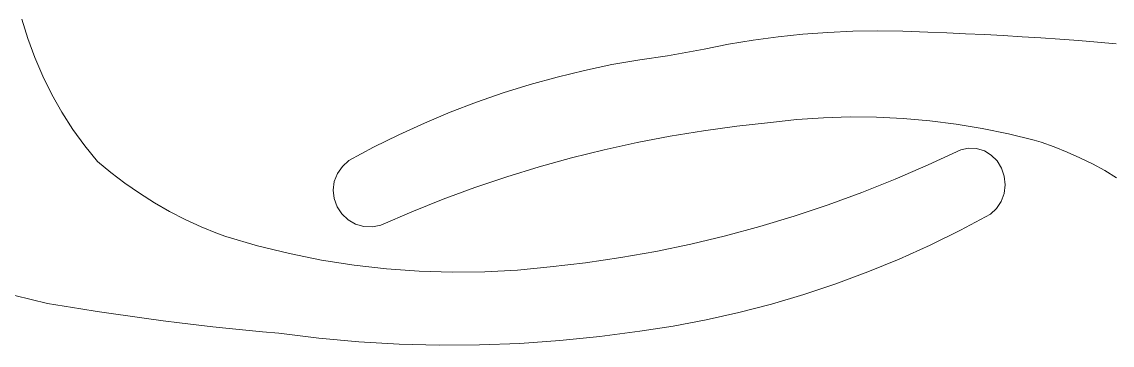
# Model space of a CAD drawing. Header units: millimetres. Extents: x -233 to 120, y -19 to 188.
# Drawn here: x -203.1 to -148.6, y 38.5 to 54.6 of the extents above; entities that cross this region are included whole.
import ezdxf

# ---------------------------------------------------------------- set-up
doc = ezdxf.new("R2010")
doc.units = ezdxf.units.MM
doc.header["$MEASUREMENT"] = 0
doc.layers.add('Layer 1', color=7, linetype='Continuous')

msp = doc.modelspace()

# ---------------------------------------------------------------- linework, layer by layer
at = {"layer": 'Layer 1', "lineweight": 9}
for points in [[(-203.0566, 54.7411), (-203.0566, 54.7411), (-202.7642, 53.7687), (-202.7642, 53.7687)], [(-164.0427, 53.9816), (-164.0427, 53.9816), (-165.2853, 53.8507), (-165.2853, 53.8507)], [(-162.7967, 54.0755), (-162.7967, 54.0755), (-164.0427, 53.9816), (-164.0427, 53.9816)], [(-161.5485, 54.1324), (-161.5485, 54.1324), (-162.7967, 54.0755), (-162.7967, 54.0755)], [(-160.2992, 54.1523), (-160.2992, 54.1523), (-161.5485, 54.1324), (-161.5485, 54.1324)], [(-159.0498, 54.135), (-159.0498, 54.135), (-160.2992, 54.1523), (-160.2992, 54.1523)], [(-157.8015, 54.0806), (-157.8015, 54.0806), (-159.0498, 54.135), (-159.0498, 54.135)], [(-156.8597, 54.0471), (-156.8597, 54.0471), (-157.8015, 54.0806), (-157.8015, 54.0806)], [(-155.9181, 54.0083), (-155.9181, 54.0083), (-156.8597, 54.0471), (-156.8597, 54.0471)], [(-154.9767, 53.964), (-154.9767, 53.964), (-155.9181, 54.0083), (-155.9181, 54.0083)], [(-154.0356, 53.9145), (-154.0356, 53.9145), (-154.9767, 53.964), (-154.9767, 53.964)], [(-202.7642, 53.7687), (-202.7642, 53.7687), (-202.418, 52.8141), (-202.418, 52.8141)], [(-167.7562, 53.4786), (-167.7562, 53.4786), (-168.9822, 53.2377), (-168.9822, 53.2377)], [(-166.5235, 53.683), (-166.5235, 53.683), (-167.7562, 53.4786), (-167.7562, 53.4786)], [(-165.2853, 53.8507), (-165.2853, 53.8507), (-166.5235, 53.683), (-166.5235, 53.683)], [(-153.0948, 53.8595), (-153.0948, 53.8595), (-154.0356, 53.9145), (-154.0356, 53.9145)], [(-152.1544, 53.7992), (-152.1544, 53.7992), (-153.0948, 53.8595), (-153.0948, 53.8595)], [(-151.2143, 53.7335), (-151.2143, 53.7335), (-152.1544, 53.7992), (-152.1544, 53.7992)], [(-150.2745, 53.6625), (-150.2745, 53.6625), (-151.2143, 53.7335), (-151.2143, 53.7335)], [(-149.3352, 53.5862), (-149.3352, 53.5862), (-150.2745, 53.6625), (-150.2745, 53.6625)], [(-148.3964, 53.5044), (-148.3964, 53.5044), (-149.3352, 53.5862), (-149.3352, 53.5862)], [(-170.8073, 52.9091), (-170.8073, 52.9091), (-172.1981, 52.7079), (-172.1981, 52.7079)], [(-168.9822, 53.2377), (-168.9822, 53.2377), (-170.8073, 52.9091), (-170.8073, 52.9091)], [(-202.418, 52.8141), (-202.418, 52.8141), (-202.0191, 51.8803), (-202.0191, 51.8803)], [(-173.5818, 52.4627), (-173.5818, 52.4627), (-174.957, 52.1738), (-174.957, 52.1738)], [(-172.1981, 52.7079), (-172.1981, 52.7079), (-173.5818, 52.4627), (-173.5818, 52.4627)], [(-202.0191, 51.8803), (-202.0191, 51.8803), (-201.5686, 50.9702), (-201.5686, 50.9702)], [(-176.3224, 51.8415), (-176.3224, 51.8415), (-177.6766, 51.4662), (-177.6766, 51.4662)], [(-174.957, 52.1738), (-174.957, 52.1738), (-176.3224, 51.8415), (-176.3224, 51.8415)], [(-177.6766, 51.4662), (-177.6766, 51.4662), (-179.0183, 51.0482), (-179.0183, 51.0482)], [(-201.5686, 50.9702), (-201.5686, 50.9702), (-201.068, 50.0867), (-201.068, 50.0867)], [(-179.0183, 51.0482), (-179.0183, 51.0482), (-180.346, 50.5879), (-180.346, 50.5879)], [(-180.346, 50.5879), (-180.346, 50.5879), (-181.6585, 50.0857), (-181.6585, 50.0857)], [(-201.068, 50.0867), (-201.068, 50.0867), (-200.5189, 49.2326), (-200.5189, 49.2326)], [(-181.6585, 50.0857), (-181.6585, 50.0857), (-182.9545, 49.5423), (-182.9545, 49.5423)], [(-165.6634, 49.5697), (-165.6634, 49.5697), (-167.3382, 49.3895), (-167.3382, 49.3895)], [(-164.3429, 49.7156), (-164.3429, 49.7156), (-165.6634, 49.5697), (-165.6634, 49.5697)], [(-163.0177, 49.8096), (-163.0177, 49.8096), (-164.3429, 49.7156), (-164.3429, 49.7156)], [(-161.6898, 49.8515), (-161.6898, 49.8515), (-163.0177, 49.8096), (-163.0177, 49.8096)], [(-160.3613, 49.8412), (-160.3613, 49.8412), (-161.6898, 49.8515), (-161.6898, 49.8515)], [(-159.0343, 49.7789), (-159.0343, 49.7789), (-160.3613, 49.8412), (-160.3613, 49.8412)], [(-157.7107, 49.6645), (-157.7107, 49.6645), (-159.0343, 49.7789), (-159.0343, 49.7789)], [(-156.3926, 49.4982), (-156.3926, 49.4982), (-157.7107, 49.6645), (-157.7107, 49.6645)], [(-200.5189, 49.2326), (-200.5189, 49.2326), (-199.9229, 48.4104), (-199.9229, 48.4104)], [(-182.9545, 49.5423), (-182.9545, 49.5423), (-184.2326, 48.9581), (-184.2326, 48.9581)], [(-169.0074, 49.1635), (-169.0074, 49.1635), (-170.6699, 48.8921), (-170.6699, 48.8921)], [(-167.3382, 49.3895), (-167.3382, 49.3895), (-169.0074, 49.1635), (-169.0074, 49.1635)], [(-155.0821, 49.2804), (-155.0821, 49.2804), (-156.3926, 49.4982), (-156.3926, 49.4982)], [(-153.7811, 49.0113), (-153.7811, 49.0113), (-155.0821, 49.2804), (-155.0821, 49.2804)], [(-184.2326, 48.9581), (-184.2326, 48.9581), (-185.4915, 48.3338), (-185.4915, 48.3338)], [(-172.3243, 48.5753), (-172.3243, 48.5753), (-173.9694, 48.2134), (-173.9694, 48.2134)], [(-170.6699, 48.8921), (-170.6699, 48.8921), (-172.3243, 48.5753), (-172.3243, 48.5753)], [(-152.4917, 48.6914), (-152.4917, 48.6914), (-153.7811, 49.0113), (-153.7811, 49.0113)], [(-152.1468, 48.5868), (-152.1468, 48.5868), (-152.4917, 48.6914), (-152.4917, 48.6914)], [(-151.4887, 48.3572), (-151.4887, 48.3572), (-152.1468, 48.5868), (-152.1468, 48.5868)], [(-199.9229, 48.4104), (-199.9229, 48.4104), (-199.282, 47.6228), (-199.282, 47.6228)], [(-185.4915, 48.3338), (-185.4915, 48.3338), (-186.73, 47.6699), (-186.73, 47.6699)], [(-173.9694, 48.2134), (-173.9694, 48.2134), (-175.604, 47.8066), (-175.604, 47.8066)], [(-157.7874, 47.4523), (-157.7874, 47.4523), (-156.1586, 48.2131), (-156.1586, 48.2131)], [(-155.7655, 48.2968), (-155.7655, 48.2968), (-156.1586, 48.2131), (-156.1586, 48.2131)], [(-155.3651, 48.2788), (-155.3651, 48.2788), (-155.7655, 48.2968), (-155.7655, 48.2968)], [(-154.9798, 48.1602), (-154.9798, 48.1602), (-155.3651, 48.2788), (-155.3651, 48.2788)], [(-154.6312, 47.9476), (-154.6312, 47.9476), (-154.9798, 48.1602), (-154.9798, 48.1602)], [(-154.3388, 47.6529), (-154.3388, 47.6529), (-154.6312, 47.9476), (-154.6312, 47.9476)], [(-150.8405, 48.1006), (-150.8405, 48.1006), (-151.4887, 48.3572), (-151.4887, 48.3572)], [(-150.2036, 47.8175), (-150.2036, 47.8175), (-150.8405, 48.1006), (-150.8405, 48.1006)], [(-199.282, 47.6228), (-199.282, 47.6228), (-198.6237, 47.0789), (-198.6237, 47.0789)], [(-186.73, 47.6699), (-186.73, 47.6699), (-187.0515, 47.3829), (-187.0515, 47.3829)], [(-175.604, 47.8066), (-175.604, 47.8066), (-177.2269, 47.3554), (-177.2269, 47.3554)], [(-159.435, 46.7396), (-159.435, 46.7396), (-157.7874, 47.4523), (-157.7874, 47.4523)], [(-154.119, 47.2926), (-154.119, 47.2926), (-154.3388, 47.6529), (-154.3388, 47.6529)], [(-149.5789, 47.5083), (-149.5789, 47.5083), (-150.2036, 47.8175), (-150.2036, 47.8175)], [(-148.9674, 47.1735), (-148.9674, 47.1735), (-149.5789, 47.5083), (-149.5789, 47.5083)], [(-198.6237, 47.0789), (-198.6237, 47.0789), (-197.9163, 46.5432), (-197.9163, 46.5432)], [(-187.2965, 47.0284), (-187.2965, 47.0284), (-187.4515, 46.6263), (-187.4515, 46.6263)], [(-187.0515, 47.3829), (-187.0515, 47.3829), (-187.2965, 47.0284), (-187.2965, 47.0284)], [(-178.8369, 46.86), (-178.8369, 46.86), (-180.4327, 46.3207), (-180.4327, 46.3207)], [(-177.2269, 47.3554), (-177.2269, 47.3554), (-178.8369, 46.86), (-178.8369, 46.86)], [(-153.984, 46.8869), (-153.984, 46.8869), (-154.119, 47.2926), (-154.119, 47.2926)], [(-153.9414, 46.4584), (-153.9414, 46.4584), (-153.984, 46.8869), (-153.984, 46.8869)], [(-148.3703, 46.8138), (-148.3703, 46.8138), (-148.9674, 47.1735), (-148.9674, 47.1735)], [(-197.9163, 46.5432), (-197.9163, 46.5432), (-197.1888, 46.0394), (-197.1888, 46.0394)], [(-187.4515, 46.6263), (-187.4515, 46.6263), (-187.5076, 46.1991), (-187.5076, 46.1991)], [(-180.4327, 46.3207), (-180.4327, 46.3207), (-182.0132, 45.7381), (-182.0132, 45.7381)], [(-161.1001, 46.0756), (-161.1001, 46.0756), (-159.435, 46.7396), (-159.435, 46.7396)], [(-153.9936, 46.0311), (-153.9936, 46.0311), (-153.9414, 46.4584), (-153.9414, 46.4584)], [(-197.1888, 46.0394), (-197.1888, 46.0394), (-196.4424, 45.5685), (-196.4424, 45.5685)], [(-187.5076, 46.1991), (-187.5076, 46.1991), (-187.4618, 45.7706), (-187.4618, 45.7706)], [(-187.4618, 45.7706), (-187.4618, 45.7706), (-187.3167, 45.3648), (-187.3167, 45.3648)], [(-162.7814, 45.4608), (-162.7814, 45.4608), (-161.1001, 46.0756), (-161.1001, 46.0756)], [(-154.1377, 45.629), (-154.1377, 45.629), (-153.9936, 46.0311), (-153.9936, 46.0311)], [(-196.4424, 45.5685), (-196.4424, 45.5685), (-195.6784, 45.1311), (-195.6784, 45.1311)], [(-187.3167, 45.3648), (-187.3167, 45.3648), (-187.0803, 45.0045), (-187.0803, 45.0045)], [(-182.0132, 45.7381), (-182.0132, 45.7381), (-183.5772, 45.1125), (-183.5772, 45.1125)], [(-164.4778, 44.8956), (-164.4778, 44.8956), (-162.7814, 45.4608), (-162.7814, 45.4608)], [(-154.6645, 44.9876), (-154.6645, 44.9876), (-154.3656, 45.2746), (-154.3656, 45.2746)], [(-154.3656, 45.2746), (-154.3656, 45.2746), (-154.1377, 45.629), (-154.1377, 45.629)], [(-195.6784, 45.1311), (-195.6784, 45.1311), (-194.8981, 44.7282), (-194.8981, 44.7282)], [(-194.8981, 44.7282), (-194.8981, 44.7282), (-194.1029, 44.3603), (-194.1029, 44.3603)], [(-187.0803, 45.0045), (-187.0803, 45.0045), (-186.7659, 44.7099), (-186.7659, 44.7099)], [(-186.7659, 44.7099), (-186.7659, 44.7099), (-186.3911, 44.4973), (-186.3911, 44.4973)], [(-183.5772, 45.1125), (-183.5772, 45.1125), (-185.1235, 44.4443), (-185.1235, 44.4443)], [(-166.1879, 44.3805), (-166.1879, 44.3805), (-164.4778, 44.8956), (-164.4778, 44.8956)], [(-156.1682, 44.1899), (-156.1682, 44.1899), (-154.6645, 44.9876), (-154.6645, 44.9876)], [(-194.1029, 44.3603), (-194.1029, 44.3603), (-193.2941, 44.0281), (-193.2941, 44.0281)], [(-186.3911, 44.4973), (-186.3911, 44.4973), (-185.9768, 44.3787), (-185.9768, 44.3787)], [(-185.9768, 44.3787), (-185.9768, 44.3787), (-185.5462, 44.3607), (-185.5462, 44.3607)], [(-185.5462, 44.3607), (-185.5462, 44.3607), (-185.1235, 44.4443), (-185.1235, 44.4443)], [(-167.9104, 43.9158), (-167.9104, 43.9158), (-166.1879, 44.3805), (-166.1879, 44.3805)], [(-157.6943, 43.4438), (-157.6943, 43.4438), (-156.1682, 44.1899), (-156.1682, 44.1899)], [(-193.2941, 44.0281), (-193.2941, 44.0281), (-192.8696, 43.8752), (-192.8696, 43.8752)], [(-192.8696, 43.8752), (-192.8696, 43.8752), (-191.29, 43.4169), (-191.29, 43.4169)], [(-169.6442, 43.5019), (-169.6442, 43.5019), (-167.9104, 43.9158), (-167.9104, 43.9158)], [(-191.29, 43.4169), (-191.29, 43.4169), (-189.6947, 43.0256), (-189.6947, 43.0256)], [(-173.14, 42.8277), (-173.14, 42.8277), (-171.3878, 43.1391), (-171.3878, 43.1391)], [(-171.3878, 43.1391), (-171.3878, 43.1391), (-169.6442, 43.5019), (-169.6442, 43.5019)], [(-159.2415, 42.7498), (-159.2415, 42.7498), (-157.6943, 43.4438), (-157.6943, 43.4438)], [(-189.6947, 43.0256), (-189.6947, 43.0256), (-188.0861, 42.702), (-188.0861, 42.702)], [(-188.0861, 42.702), (-188.0861, 42.702), (-186.4668, 42.4466), (-186.4668, 42.4466)], [(-176.6649, 42.36), (-176.6649, 42.36), (-174.8995, 42.568), (-174.8995, 42.568)], [(-174.8995, 42.568), (-174.8995, 42.568), (-173.14, 42.8277), (-173.14, 42.8277)], [(-160.808, 42.1087), (-160.808, 42.1087), (-159.2415, 42.7498), (-159.2415, 42.7498)], [(-186.4668, 42.4466), (-186.4668, 42.4466), (-184.8392, 42.2597), (-184.8392, 42.2597)], [(-184.8392, 42.2597), (-184.8392, 42.2597), (-183.2058, 42.1417), (-183.2058, 42.1417)], [(-183.2058, 42.1417), (-183.2058, 42.1417), (-181.5691, 42.0927), (-181.5691, 42.0927)], [(-181.5691, 42.0927), (-181.5691, 42.0927), (-179.9318, 42.1128), (-179.9318, 42.1128)], [(-179.9318, 42.1128), (-179.9318, 42.1128), (-178.2962, 42.2019), (-178.2962, 42.2019)], [(-178.2962, 42.2019), (-178.2962, 42.2019), (-176.6649, 42.36), (-176.6649, 42.36)], [(-162.3924, 41.5212), (-162.3924, 41.5212), (-160.808, 42.1087), (-160.808, 42.1087)], [(-163.993, 40.9878), (-163.993, 40.9878), (-162.3924, 41.5212), (-162.3924, 41.5212)], [(-203.4148, 40.9341), (-203.4148, 40.9341), (-201.7808, 40.541), (-201.7808, 40.541)], [(-165.6083, 40.5091), (-165.6083, 40.5091), (-163.993, 40.9878), (-163.993, 40.9878)], [(-201.7808, 40.541), (-201.7808, 40.541), (-200.1222, 40.27), (-200.1222, 40.27)], [(-167.2366, 40.0855), (-167.2366, 40.0855), (-165.6083, 40.5091), (-165.6083, 40.5091)], [(-200.1222, 40.27), (-200.1222, 40.27), (-199.3002, 40.1403), (-199.3002, 40.1403)], [(-199.3002, 40.1403), (-199.3002, 40.1403), (-198.4775, 40.0156), (-198.4775, 40.0156)], [(-198.4775, 40.0156), (-198.4775, 40.0156), (-197.6541, 39.896), (-197.6541, 39.896)], [(-197.6541, 39.896), (-197.6541, 39.896), (-196.83, 39.7814), (-196.83, 39.7814)], [(-196.83, 39.7814), (-196.83, 39.7814), (-196.0053, 39.6719), (-196.0053, 39.6719)], [(-168.8762, 39.7175), (-168.8762, 39.7175), (-167.2366, 40.0855), (-167.2366, 40.0855)], [(-196.0053, 39.6719), (-196.0053, 39.6719), (-195.1801, 39.5674), (-195.1801, 39.5674)], [(-195.1801, 39.5674), (-195.1801, 39.5674), (-194.3542, 39.468), (-194.3542, 39.468)], [(-194.3542, 39.468), (-194.3542, 39.468), (-193.5278, 39.3737), (-193.5278, 39.3737)], [(-193.5278, 39.3737), (-193.5278, 39.3737), (-192.7008, 39.2844), (-192.7008, 39.2844)], [(-192.7008, 39.2844), (-192.7008, 39.2844), (-191.8734, 39.2002), (-191.8734, 39.2002)], [(-172.1832, 39.1496), (-172.1832, 39.1496), (-170.5257, 39.4054), (-170.5257, 39.4054)], [(-170.5257, 39.4054), (-170.5257, 39.4054), (-168.8762, 39.7175), (-168.8762, 39.7175)], [(-191.8734, 39.2002), (-191.8734, 39.2002), (-191.0455, 39.1211), (-191.0455, 39.1211)], [(-191.0455, 39.1211), (-191.0455, 39.1211), (-190.2172, 39.047), (-190.2172, 39.047)], [(-190.2172, 39.047), (-190.2172, 39.047), (-188.223, 38.8025), (-188.223, 38.8025)], [(-188.223, 38.8025), (-188.223, 38.8025), (-186.2223, 38.6218), (-186.2223, 38.6218)], [(-178.1896, 38.5394), (-178.1896, 38.5394), (-176.1828, 38.679), (-176.1828, 38.679)], [(-176.1828, 38.679), (-176.1828, 38.679), (-174.1801, 38.8824), (-174.1801, 38.8824)], [(-174.1801, 38.8824), (-174.1801, 38.8824), (-172.1832, 39.1496), (-172.1832, 39.1496)], [(-186.2223, 38.6218), (-186.2223, 38.6218), (-184.2168, 38.5051), (-184.2168, 38.5051)], [(-184.2168, 38.5051), (-184.2168, 38.5051), (-182.2084, 38.4524), (-182.2084, 38.4524)], [(-182.2084, 38.4524), (-182.2084, 38.4524), (-180.1987, 38.4639), (-180.1987, 38.4639)], [(-180.1987, 38.4639), (-180.1987, 38.4639), (-178.1896, 38.5394), (-178.1896, 38.5394)]]:
    msp.add_open_spline(points, degree=3, dxfattribs=at)

doc.saveas('drawing.dxf')
